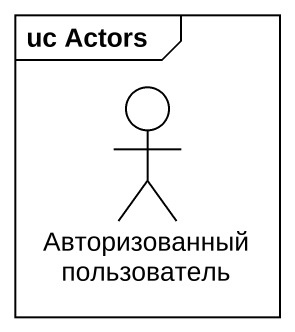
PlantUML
@startuml
mainframe uc Actors
actor "Авторизованный пользователь" as Авторизованный_пользователь
@enduml
